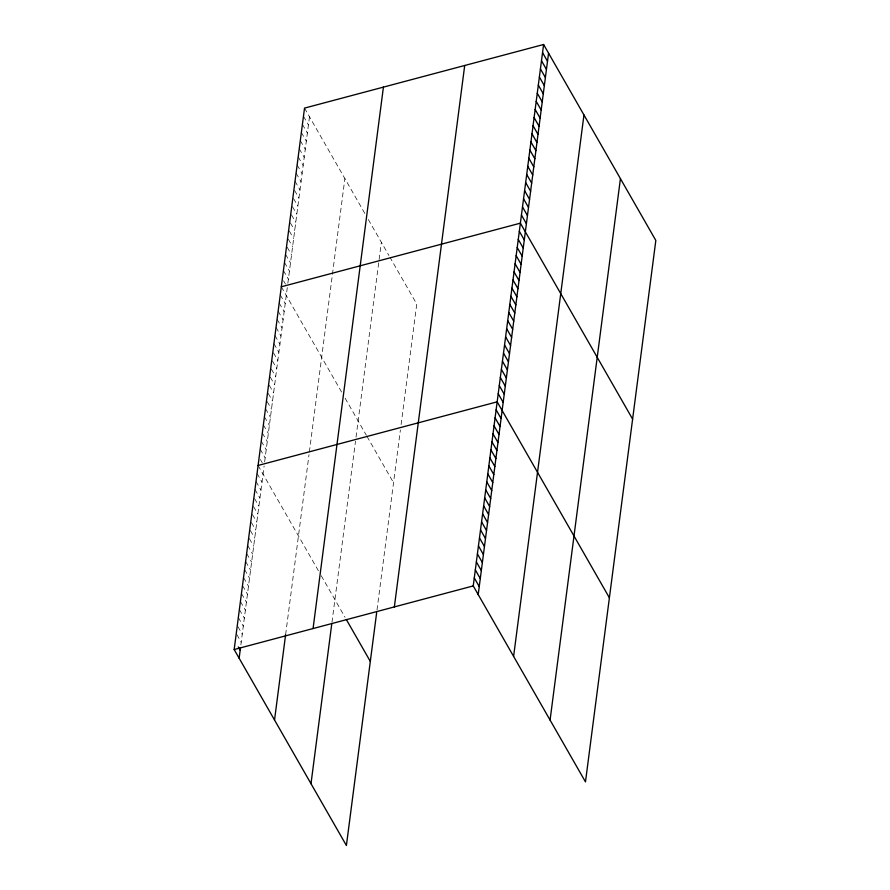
<?xml version="1.0" encoding="UTF-8"?>
<svg xmlns="http://www.w3.org/2000/svg" width="890" height="890" viewBox="0 0 890 890"><rect width="100%" height="100%" fill="white"/><g stroke="black" fill="none" stroke-linecap="round" stroke-linejoin="round"><path stroke-width="0.67" stroke-dasharray="4.45 3.34" d="M240.867 644.861L264.108 465.993M264.63 461.932L287.325 287.325M287.848 283.265L309.486 116.779M285.623 634.637L309.008 454.712M309.353 452.009L344.886 178.59M331.97 622.288L355.499 441.24M356.022 437.179L381.354 242.269M377.004 609.984L400.389 429.959M401.101 424.541L416.754 304.08L390.198 257.722M304.525 108.113L365.067 213.834M368.327 219.53L388.941 255.508M303.468 116.234L308.43 124.9M302.411 124.355L307.373 133.022M301.354 132.477L306.316 141.143M300.308 140.598L305.259 149.264M299.251 148.719L304.213 157.385M298.195 156.851L303.156 165.507M297.138 164.973L302.099 173.628M296.081 173.094L301.043 181.749M295.024 181.215L299.986 189.87M294.59 190.416L298.929 197.992M293.533 198.537L297.872 206.113M292.476 206.658L296.826 214.234M291.43 214.779L295.769 222.355M290.374 222.901L294.712 230.477M289.317 231.022L293.655 238.598M288.26 239.143L292.599 246.719M287.203 247.264L291.542 254.84M285.534 254.306L290.485 262.962M284.477 262.428L289.439 271.083M283.421 270.549L288.382 279.204M283.599 280.828L285.468 284.077M281.307 286.791L341.86 392.512M345.109 398.197L366.357 435.288M366.992 436.389L393.536 482.747M280.25 294.913L285.212 303.568M279.193 303.034L284.155 311.689M278.147 311.155L283.098 319.81M277.09 319.276L282.052 327.932M276.034 327.398L280.995 336.053M274.977 335.519L279.938 344.174M273.92 343.64L278.882 352.295M273.486 352.841L277.825 360.417M272.429 360.962L276.768 368.538M271.372 369.083L275.711 376.659M270.315 377.204L274.665 384.78M269.269 385.326L273.608 392.902M268.213 393.447L272.551 401.023M267.156 401.568L271.495 409.144M265.476 408.61L270.438 417.265M264.419 416.731L269.381 425.387M263.373 424.853L268.324 433.508M262.316 432.974L267.278 441.629M261.26 441.095L266.221 449.75M260.203 449.216L265.164 457.872M260.392 459.507L262.25 462.744M258.089 465.459L319.288 572.315M321.245 575.73L345.031 617.271M257.054 473.458L262.016 482.124M256.009 481.468L260.97 490.123M254.974 489.467L259.936 498.133M254.551 498.556L258.89 506.132M253.517 506.555L257.855 514.142M252.471 514.565L256.81 522.141M251.436 522.564L255.775 530.14M250.39 530.574L254.729 538.15M249.356 538.572L253.695 546.149M247.687 545.492L252.649 554.159M246.652 553.502L251.614 562.157M245.618 561.501L250.568 570.167M244.572 569.5L249.534 578.166M243.537 577.51L248.488 586.165M242.492 585.509L247.453 594.175M241.457 593.519L246.419 602.174M240.411 601.518L245.373 610.184M239.377 609.528L244.338 618.183M238.331 617.527L243.293 626.193M237.908 626.616L242.258 634.192M236.874 634.615L241.212 642.202"/><path stroke-width="1.33" d="M376.648 612.687L346.399 845.5L234.17 649.544L304.525 108.113L543.601 44.5L655.83 240.456L585.475 781.887L473.246 585.92L543.601 44.5M239.132 658.2L240.523 647.531M274.532 720.01L285.623 634.637M313.069 628.551L383.423 87.12M310.999 783.69L331.803 623.623M394.359 606.913L464.702 65.493M478.208 594.587L548.563 53.166M513.608 656.397L583.962 114.966M550.076 720.077L620.43 178.645M281.307 286.791L520.383 223.167L632.612 419.123M258.089 465.459L497.165 401.835L609.394 597.802M234.17 649.544L473.246 585.92M542.544 52.621L547.506 61.288M541.487 60.743L546.449 69.409M540.43 68.864L545.392 77.53M539.385 76.985L544.335 85.651M538.328 85.106L543.289 93.773M537.271 93.228L542.232 101.894M536.214 101.349L541.176 110.015M535.157 109.47L540.119 118.136M534.1 117.591L539.062 126.258M533.043 125.713L538.005 134.379M531.998 133.834L536.948 142.5M530.941 141.955L535.902 150.621M529.884 150.076L534.846 158.743M528.827 158.197L533.789 166.864M527.77 166.319L532.732 174.985M526.713 174.44L531.675 183.106M525.656 182.561L530.618 191.228M524.611 190.683L529.561 199.349M523.554 198.804L528.515 207.47M522.497 206.925L527.459 215.591M521.44 215.046L526.402 223.713M519.326 231.289L524.288 239.955M518.269 239.41L523.231 248.076M517.224 247.531L522.185 256.198M516.167 255.653L521.128 264.319M515.11 263.774L520.072 272.44M514.053 271.895L519.015 280.561M512.996 280.016L517.958 288.683M511.939 288.137L516.901 296.804M510.882 296.259L515.844 304.925M509.837 304.38L514.798 313.046M508.78 312.501L513.741 321.168M507.723 320.623L512.684 329.289M506.666 328.744L511.628 337.41M505.609 336.865L510.571 345.531M504.552 344.986L509.514 353.653M503.495 353.108L508.457 361.774M502.45 361.229L507.411 369.895M501.393 369.35L506.354 378.016M500.336 377.471L505.298 386.138M499.279 385.593L504.241 394.259M498.222 393.714L503.184 402.38M496.13 409.845L501.092 418.5M495.085 417.844L500.047 426.51M494.05 425.854L499.012 434.509M493.004 433.853L497.966 442.519M491.97 441.863L496.932 450.518M490.924 449.862L495.886 458.528M489.889 457.861L494.851 466.527M488.855 465.87L493.805 474.526M487.809 473.869L492.771 482.536M486.774 481.879L491.725 490.535M485.729 489.878L490.69 498.545M484.694 497.888L489.645 506.543M483.648 505.887L488.61 514.553M482.614 513.886L487.575 522.552M481.568 521.896L486.53 530.551M480.533 529.895L485.495 538.561M479.488 537.905L484.449 546.56M478.453 545.904L483.415 554.57M477.407 553.914L482.369 562.569M476.373 561.913L481.334 570.579M475.327 569.912L480.289 578.578M474.292 577.922L479.254 586.577M346.299 619.473L370.318 661.415M238.309 646.952L240.178 650.201"/></g></svg>
